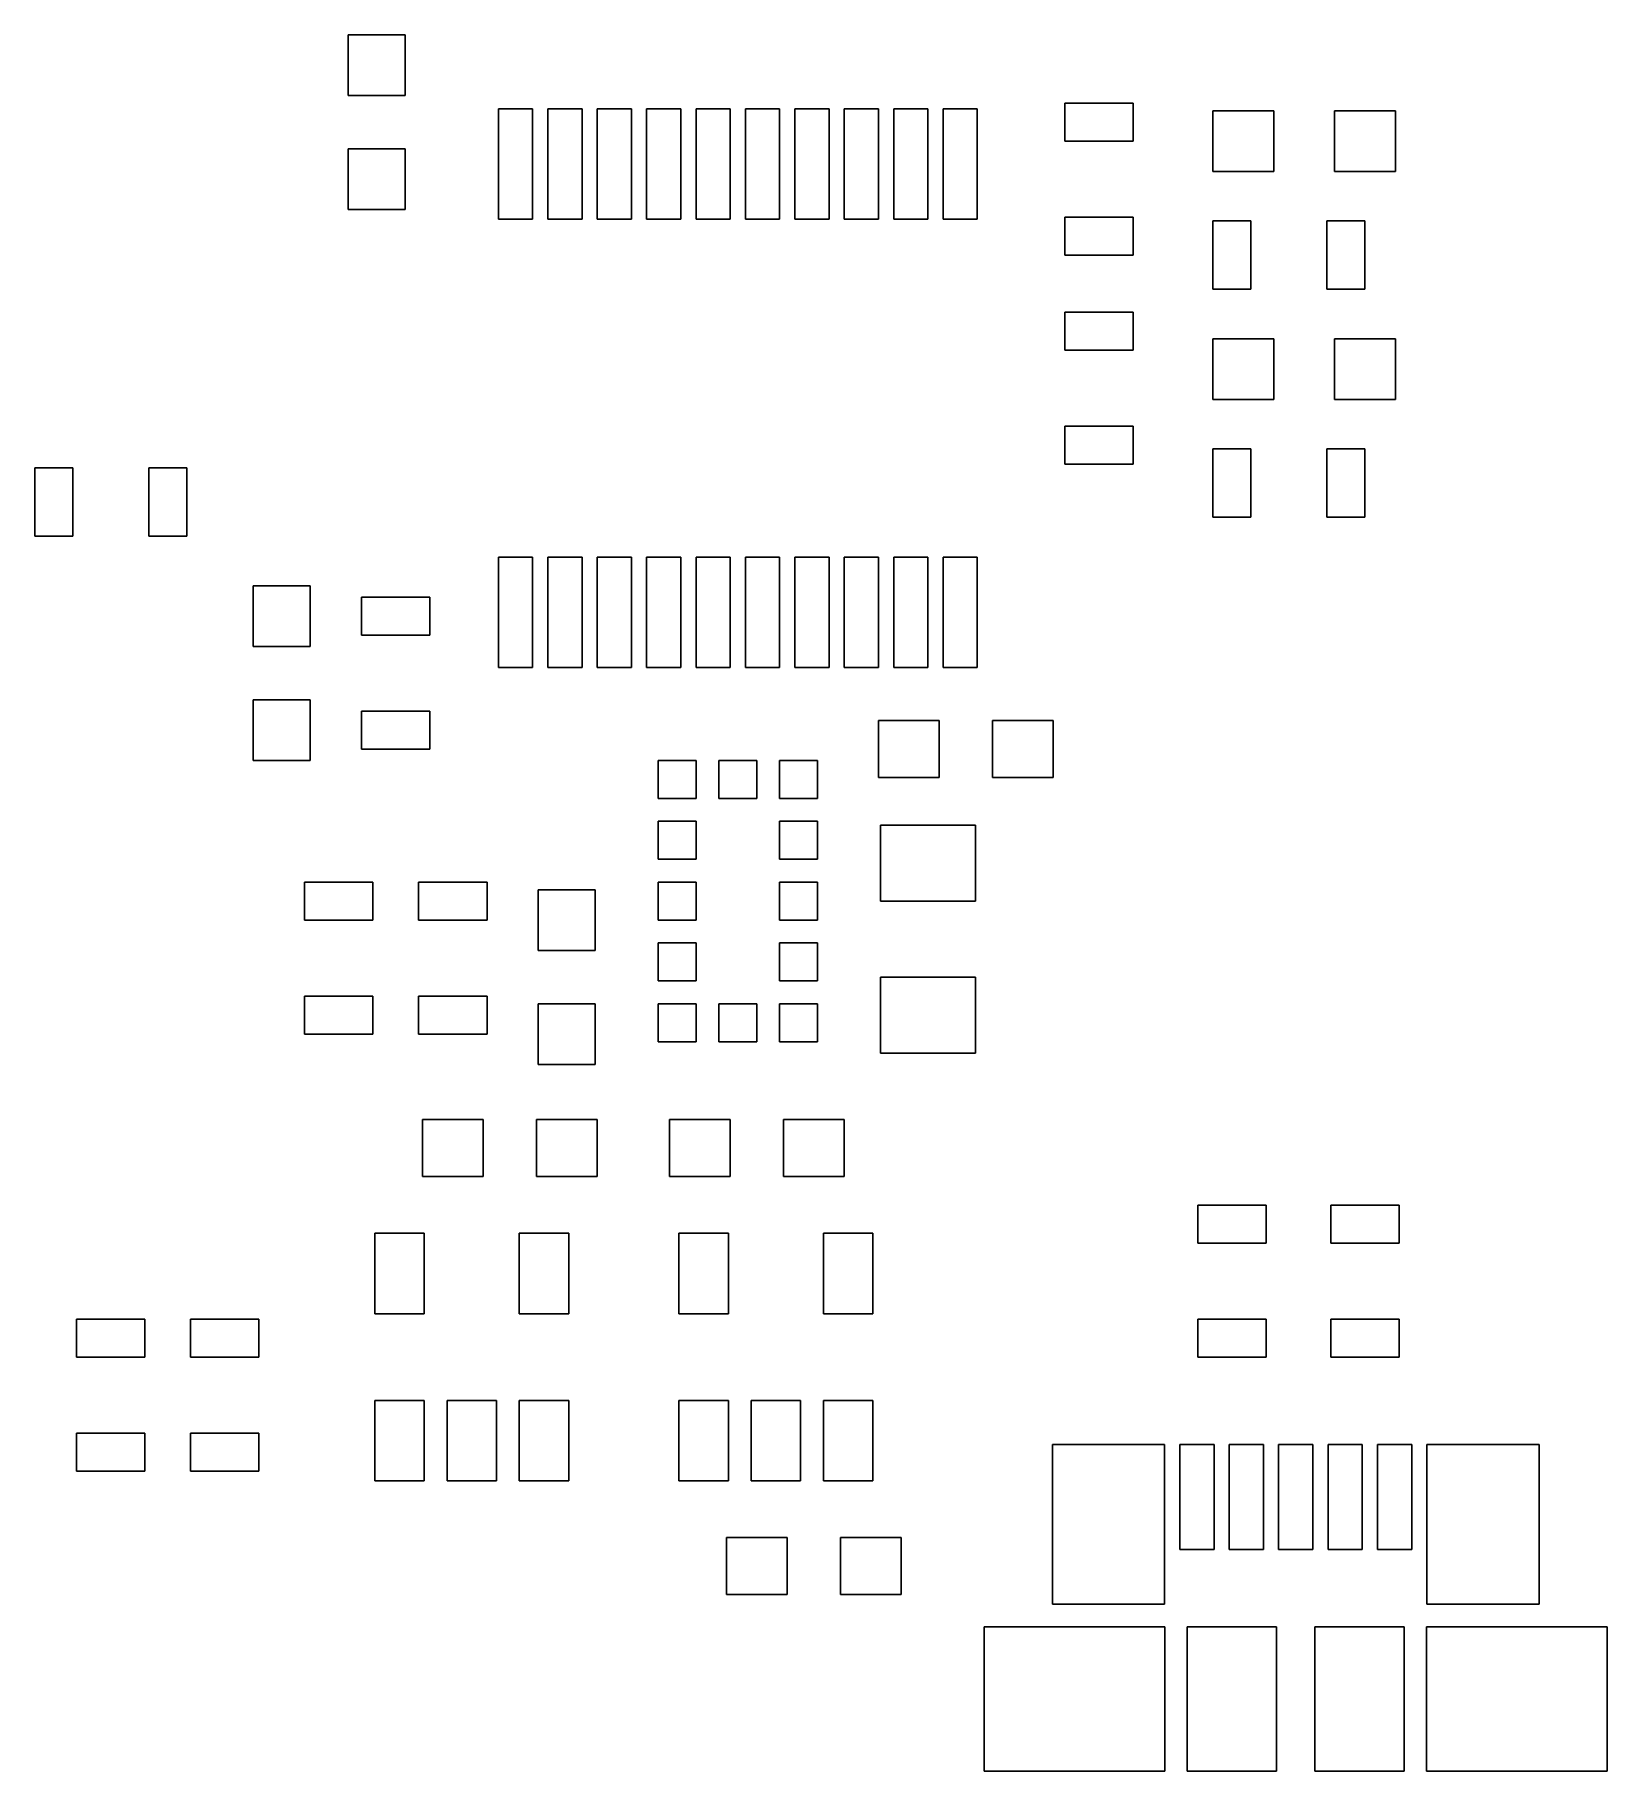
# Model space of a CAD drawing. Extents: x 96.8 to 117.4, y -113.5 to -90.6.
import ezdxf

# ---------------------------------------------------------------- set-up
doc = ezdxf.new("R2010")
doc.units = 0
doc.header["$MEASUREMENT"] = 0
doc.layers.add('BLACK', color=7, linetype='CONTINUOUS')

msp = doc.modelspace()

# ---------------------------------------------------------------- linework, layer by layer
at = {"layer": 'BLACK'}
for p, q in [((100.875, -91.4), (100.875, -90.6)), ((100.875, -90.6), (101.625, -90.6)), ((101.625, -90.6), (101.625, -91.4)), ((101.625, -91.4), (100.875, -91.4)), ((102.85, -93.025), (102.85, -91.575)), ((102.85, -91.575), (103.3, -91.575)), ((103.3, -91.575), (103.3, -93.025)), ((103.5, -93.025), (103.5, -91.575)), ((103.5, -91.575), (103.95, -91.575)), ((103.95, -91.575), (103.95, -93.025)), ((104.15, -93.025), (104.15, -91.575)), ((104.15, -91.575), (104.6, -91.575)), ((104.6, -91.575), (104.6, -93.025)), ((104.8, -93.025), (104.8, -91.575)), ((104.8, -91.575), (105.25, -91.575)), ((105.25, -91.575), (105.25, -93.025)), ((105.45, -93.025), (105.45, -91.575)), ((105.45, -91.575), (105.9, -91.575)), ((105.9, -91.575), (105.9, -93.025)), ((106.1, -93.025), (106.1, -91.575)), ((106.1, -91.575), (106.55, -91.575)), ((106.55, -91.575), (106.55, -93.025)), ((106.75, -93.025), (106.75, -91.575)), ((106.75, -91.575), (107.2, -91.575)), ((107.2, -91.575), (107.2, -93.025)), ((107.4, -93.025), (107.4, -91.575)), ((107.4, -91.575), (107.85, -91.575)), ((107.85, -91.575), (107.85, -93.025)), ((108.05, -93.025), (108.05, -91.575)), ((108.05, -91.575), (108.5, -91.575)), ((108.5, -91.575), (108.5, -93.025)), ((108.7, -93.025), (108.7, -91.575)), ((108.7, -91.575), (109.15, -91.575)), ((109.15, -91.575), (109.15, -93.025)), ((110.3, -92), (110.3, -91.5)), ((110.3, -91.5), (111.2, -91.5)), ((111.2, -91.5), (111.2, -92)), ((112.25, -92.4), (112.25, -91.6)), ((112.25, -91.6), (113.05, -91.6)), ((113.05, -91.6), (113.05, -92.4)), ((113.85, -92.4), (113.85, -91.6)), ((113.85, -91.6), (114.65, -91.6)), ((114.65, -91.6), (114.65, -92.4)), ((111.2, -92), (110.3, -92)), ((100.875, -92.9), (100.875, -92.1)), ((100.875, -92.1), (101.625, -92.1)), ((101.625, -92.1), (101.625, -92.9)), ((113.05, -92.4), (112.25, -92.4)), ((114.65, -92.4), (113.85, -92.4)), ((101.625, -92.9), (100.875, -92.9)), ((103.3, -93.025), (102.85, -93.025)), ((103.95, -93.025), (103.5, -93.025)), ((104.6, -93.025), (104.15, -93.025)), ((105.25, -93.025), (104.8, -93.025)), ((105.9, -93.025), (105.45, -93.025)), ((106.55, -93.025), (106.1, -93.025)), ((107.2, -93.025), (106.75, -93.025)), ((107.85, -93.025), (107.4, -93.025)), ((108.5, -93.025), (108.05, -93.025)), ((109.15, -93.025), (108.7, -93.025)), ((110.3, -93.5), (110.3, -93)), ((110.3, -93), (111.2, -93)), ((111.2, -93), (111.2, -93.5)), ((112.25, -93.95), (112.25, -93.05)), ((112.25, -93.05), (112.75, -93.05)), ((112.75, -93.05), (112.75, -93.95)), ((113.75, -93.95), (113.75, -93.05)), ((113.75, -93.05), (114.25, -93.05)), ((114.25, -93.05), (114.25, -93.95)), ((111.2, -93.5), (110.3, -93.5)), ((112.75, -93.95), (112.25, -93.95)), ((114.25, -93.95), (113.75, -93.95)), ((110.3, -94.75), (110.3, -94.25)), ((110.3, -94.25), (111.2, -94.25)), ((111.2, -94.25), (111.2, -94.75)), ((111.2, -94.75), (110.3, -94.75)), ((112.25, -95.4), (112.25, -94.6)), ((112.25, -94.6), (113.05, -94.6)), ((113.05, -94.6), (113.05, -95.4)), ((113.85, -95.4), (113.85, -94.6)), ((113.85, -94.6), (114.65, -94.6)), ((114.65, -94.6), (114.65, -95.4)), ((113.05, -95.4), (112.25, -95.4)), ((114.65, -95.4), (113.85, -95.4)), ((110.3, -96.25), (110.3, -95.75)), ((110.3, -95.75), (111.2, -95.75)), ((111.2, -95.75), (111.2, -96.25)), ((112.25, -96.95), (112.25, -96.05)), ((112.25, -96.05), (112.75, -96.05)), ((112.75, -96.05), (112.75, -96.95)), ((113.75, -96.95), (113.75, -96.05)), ((113.75, -96.05), (114.25, -96.05)), ((114.25, -96.05), (114.25, -96.95)), ((96.75, -97.2), (96.75, -96.3)), ((96.75, -96.3), (97.25, -96.3)), ((97.25, -96.3), (97.25, -97.2)), ((98.25, -97.2), (98.25, -96.3)), ((98.25, -96.3), (98.75, -96.3)), ((98.75, -96.3), (98.75, -97.2)), ((111.2, -96.25), (110.3, -96.25)), ((112.75, -96.95), (112.25, -96.95)), ((114.25, -96.95), (113.75, -96.95)), ((97.25, -97.2), (96.75, -97.2)), ((98.75, -97.2), (98.25, -97.2)), ((102.85, -98.925), (102.85, -97.475)), ((102.85, -97.475), (103.3, -97.475)), ((103.3, -97.475), (103.3, -98.925)), ((103.5, -98.925), (103.5, -97.475)), ((103.5, -97.475), (103.95, -97.475)), ((103.95, -97.475), (103.95, -98.925)), ((104.15, -98.925), (104.15, -97.475)), ((104.15, -97.475), (104.6, -97.475)), ((104.6, -97.475), (104.6, -98.925)), ((104.8, -98.925), (104.8, -97.475)), ((104.8, -97.475), (105.25, -97.475)), ((105.25, -97.475), (105.25, -98.925)), ((105.45, -98.925), (105.45, -97.475)), ((105.45, -97.475), (105.9, -97.475)), ((105.9, -97.475), (105.9, -98.925)), ((106.1, -98.925), (106.1, -97.475)), ((106.1, -97.475), (106.55, -97.475)), ((106.55, -97.475), (106.55, -98.925)), ((106.75, -98.925), (106.75, -97.475)), ((106.75, -97.475), (107.2, -97.475)), ((107.2, -97.475), (107.2, -98.925)), ((107.4, -98.925), (107.4, -97.475)), ((107.4, -97.475), (107.85, -97.475)), ((107.85, -97.475), (107.85, -98.925)), ((108.05, -98.925), (108.05, -97.475)), ((108.05, -97.475), (108.5, -97.475)), ((108.5, -97.475), (108.5, -98.925)), ((108.7, -98.925), (108.7, -97.475)), ((108.7, -97.475), (109.15, -97.475)), ((109.15, -97.475), (109.15, -98.925)), ((99.625, -98.65), (99.625, -97.85)), ((99.625, -97.85), (100.375, -97.85)), ((100.375, -97.85), (100.375, -98.65)), ((101.05, -98.5), (101.05, -98)), ((101.05, -98), (101.95, -98)), ((101.95, -98), (101.95, -98.5)), ((100.375, -98.65), (99.625, -98.65)), ((101.95, -98.5), (101.05, -98.5)), ((103.3, -98.925), (102.85, -98.925)), ((103.95, -98.925), (103.5, -98.925)), ((104.6, -98.925), (104.15, -98.925)), ((105.25, -98.925), (104.8, -98.925)), ((105.9, -98.925), (105.45, -98.925)), ((106.55, -98.925), (106.1, -98.925)), ((107.2, -98.925), (106.75, -98.925)), ((107.85, -98.925), (107.4, -98.925)), ((108.5, -98.925), (108.05, -98.925)), ((109.15, -98.925), (108.7, -98.925)), ((99.625, -100.15), (99.625, -99.35)), ((99.625, -99.35), (100.375, -99.35)), ((100.375, -99.35), (100.375, -100.15)), ((101.05, -100), (101.05, -99.5)), ((101.05, -99.5), (101.95, -99.5)), ((101.95, -99.5), (101.95, -100)), ((107.85, -100.375), (107.85, -99.625)), ((107.85, -99.625), (108.65, -99.625)), ((108.65, -99.625), (108.65, -100.375)), ((109.35, -100.375), (109.35, -99.625)), ((109.35, -99.625), (110.15, -99.625)), ((110.15, -99.625), (110.15, -100.375)), ((101.95, -100), (101.05, -100)), ((100.375, -100.15), (99.625, -100.15)), ((104.95, -100.65), (104.95, -100.15)), ((104.95, -100.15), (105.45, -100.15)), ((105.45, -100.15), (105.45, -100.65)), ((105.75, -100.65), (105.75, -100.15)), ((105.75, -100.15), (106.25, -100.15)), ((106.25, -100.15), (106.25, -100.65)), ((106.55, -100.65), (106.55, -100.15)), ((106.55, -100.15), (107.05, -100.15)), ((107.05, -100.15), (107.05, -100.65)), ((108.65, -100.375), (107.85, -100.375)), ((110.15, -100.375), (109.35, -100.375)), ((105.45, -100.65), (104.95, -100.65)), ((106.25, -100.65), (105.75, -100.65)), ((107.05, -100.65), (106.55, -100.65)), ((104.95, -101.45), (104.95, -100.95)), ((104.95, -100.95), (105.45, -100.95)), ((105.45, -100.95), (105.45, -101.45)), ((106.55, -101.45), (106.55, -100.95)), ((106.55, -100.95), (107.05, -100.95)), ((107.05, -100.95), (107.05, -101.45)), ((107.875, -102), (107.875, -101)), ((107.875, -101), (109.125, -101)), ((109.125, -101), (109.125, -102)), ((105.45, -101.45), (104.95, -101.45)), ((107.05, -101.45), (106.55, -101.45)), ((100.3, -102.25), (100.3, -101.75)), ((100.3, -101.75), (101.2, -101.75)), ((101.2, -101.75), (101.2, -102.25)), ((101.8, -102.25), (101.8, -101.75)), ((101.8, -101.75), (102.7, -101.75)), ((102.7, -101.75), (102.7, -102.25)), ((103.375, -102.65), (103.375, -101.85)), ((103.375, -101.85), (104.125, -101.85)), ((104.125, -101.85), (104.125, -102.65)), ((104.95, -102.25), (104.95, -101.75)), ((104.95, -101.75), (105.45, -101.75)), ((105.45, -101.75), (105.45, -102.25)), ((106.55, -102.25), (106.55, -101.75)), ((106.55, -101.75), (107.05, -101.75)), ((107.05, -101.75), (107.05, -102.25)), ((109.125, -102), (107.875, -102)), ((101.2, -102.25), (100.3, -102.25)), ((102.7, -102.25), (101.8, -102.25)), ((105.45, -102.25), (104.95, -102.25)), ((107.05, -102.25), (106.55, -102.25)), ((104.95, -103.05), (104.95, -102.55)), ((104.95, -102.55), (105.45, -102.55)), ((105.45, -102.55), (105.45, -103.05)), ((106.55, -103.05), (106.55, -102.55)), ((106.55, -102.55), (107.05, -102.55)), ((107.05, -102.55), (107.05, -103.05)), ((104.125, -102.65), (103.375, -102.65)), ((105.45, -103.05), (104.95, -103.05)), ((107.05, -103.05), (106.55, -103.05)), ((107.875, -104), (107.875, -103)), ((107.875, -103), (109.125, -103)), ((109.125, -103), (109.125, -104)), ((100.3, -103.75), (100.3, -103.25)), ((100.3, -103.25), (101.2, -103.25)), ((101.2, -103.25), (101.2, -103.75)), ((101.8, -103.75), (101.8, -103.25)), ((101.8, -103.25), (102.7, -103.25)), ((102.7, -103.25), (102.7, -103.75)), ((103.375, -104.15), (103.375, -103.35)), ((103.375, -103.35), (104.125, -103.35)), ((104.125, -103.35), (104.125, -104.15)), ((104.95, -103.85), (104.95, -103.35)), ((104.95, -103.35), (105.45, -103.35)), ((105.45, -103.35), (105.45, -103.85)), ((105.75, -103.85), (105.75, -103.35)), ((105.75, -103.35), (106.25, -103.35)), ((106.25, -103.35), (106.25, -103.85)), ((106.55, -103.85), (106.55, -103.35)), ((106.55, -103.35), (107.05, -103.35)), ((107.05, -103.35), (107.05, -103.85)), ((101.2, -103.75), (100.3, -103.75)), ((102.7, -103.75), (101.8, -103.75)), ((105.45, -103.85), (104.95, -103.85)), ((106.25, -103.85), (105.75, -103.85)), ((107.05, -103.85), (106.55, -103.85)), ((104.125, -104.15), (103.375, -104.15)), ((109.125, -104), (107.875, -104)), ((101.85, -105.625), (101.85, -104.875)), ((101.85, -104.875), (102.65, -104.875)), ((102.65, -104.875), (102.65, -105.625)), ((103.35, -105.625), (103.35, -104.875)), ((103.35, -104.875), (104.15, -104.875)), ((104.15, -104.875), (104.15, -105.625)), ((105.1, -105.625), (105.1, -104.875)), ((105.1, -104.875), (105.9, -104.875)), ((105.9, -104.875), (105.9, -105.625)), ((106.6, -105.625), (106.6, -104.875)), ((106.6, -104.875), (107.4, -104.875)), ((107.4, -104.875), (107.4, -105.625)), ((102.65, -105.625), (101.85, -105.625)), ((104.15, -105.625), (103.35, -105.625)), ((105.9, -105.625), (105.1, -105.625)), ((107.4, -105.625), (106.6, -105.625)), ((112.05, -106.5), (112.05, -106)), ((112.05, -106), (112.95, -106)), ((112.95, -106), (112.95, -106.5)), ((113.8, -106.5), (113.8, -106)), ((113.8, -106), (114.7, -106)), ((114.7, -106), (114.7, -106.5)), ((101.225, -107.43), (101.225, -106.37)), ((101.225, -106.37), (101.875, -106.37)), ((101.875, -106.37), (101.875, -107.43)), ((103.125, -107.43), (103.125, -106.37)), ((103.125, -106.37), (103.775, -106.37)), ((103.775, -106.37), (103.775, -107.43)), ((105.225, -107.43), (105.225, -106.37)), ((105.225, -106.37), (105.875, -106.37)), ((105.875, -106.37), (105.875, -107.43)), ((107.125, -107.43), (107.125, -106.37)), ((107.125, -106.37), (107.775, -106.37)), ((107.775, -106.37), (107.775, -107.43)), ((112.95, -106.5), (112.05, -106.5)), ((114.7, -106.5), (113.8, -106.5)), ((97.3, -108), (97.3, -107.5)), ((97.3, -107.5), (98.2, -107.5)), ((98.2, -107.5), (98.2, -108)), ((98.8, -108), (98.8, -107.5)), ((98.8, -107.5), (99.7, -107.5)), ((99.7, -107.5), (99.7, -108)), ((101.875, -107.43), (101.225, -107.43)), ((103.775, -107.43), (103.125, -107.43)), ((105.875, -107.43), (105.225, -107.43)), ((107.775, -107.43), (107.125, -107.43)), ((112.05, -108), (112.05, -107.5)), ((112.05, -107.5), (112.95, -107.5)), ((112.95, -107.5), (112.95, -108)), ((113.8, -108), (113.8, -107.5)), ((113.8, -107.5), (114.7, -107.5)), ((114.7, -107.5), (114.7, -108)), ((98.2, -108), (97.3, -108)), ((99.7, -108), (98.8, -108)), ((112.95, -108), (112.05, -108)), ((114.7, -108), (113.8, -108)), ((101.225, -109.63), (101.225, -108.57)), ((101.225, -108.57), (101.875, -108.57)), ((101.875, -108.57), (101.875, -109.63)), ((102.175, -109.63), (102.175, -108.57)), ((102.175, -108.57), (102.825, -108.57)), ((102.825, -108.57), (102.825, -109.63)), ((103.125, -109.63), (103.125, -108.57)), ((103.125, -108.57), (103.775, -108.57)), ((103.775, -108.57), (103.775, -109.63)), ((105.225, -109.63), (105.225, -108.57)), ((105.225, -108.57), (105.875, -108.57)), ((105.875, -108.57), (105.875, -109.63)), ((106.175, -109.63), (106.175, -108.57)), ((106.175, -108.57), (106.825, -108.57)), ((106.825, -108.57), (106.825, -109.63)), ((107.125, -109.63), (107.125, -108.57)), ((107.125, -108.57), (107.775, -108.57)), ((107.775, -108.57), (107.775, -109.63)), ((97.3, -109.5), (97.3, -109)), ((97.3, -109), (98.2, -109)), ((98.2, -109), (98.2, -109.5)), ((98.8, -109.5), (98.8, -109)), ((98.8, -109), (99.7, -109)), ((99.7, -109), (99.7, -109.5)), ((110.14, -111.25), (110.14, -109.15)), ((110.14, -109.15), (111.615, -109.15)), ((111.615, -109.15), (111.615, -111.25)), ((111.815, -110.53), (111.815, -109.15)), ((111.815, -109.15), (112.265, -109.15)), ((112.265, -109.15), (112.265, -110.53)), ((112.465, -110.53), (112.465, -109.15)), ((112.465, -109.15), (112.915, -109.15)), ((112.915, -109.15), (112.915, -110.53)), ((113.115, -110.53), (113.115, -109.15)), ((113.115, -109.15), (113.565, -109.15)), ((113.565, -109.15), (113.565, -110.53)), ((113.765, -110.53), (113.765, -109.15)), ((113.765, -109.15), (114.215, -109.15)), ((114.215, -109.15), (114.215, -110.53)), ((114.415, -110.53), (114.415, -109.15)), ((114.415, -109.15), (114.865, -109.15)), ((114.865, -109.15), (114.865, -110.53)), ((115.065, -111.25), (115.065, -109.15)), ((115.065, -109.15), (116.54, -109.15)), ((116.54, -109.15), (116.54, -111.25)), ((98.2, -109.5), (97.3, -109.5)), ((99.7, -109.5), (98.8, -109.5)), ((101.875, -109.63), (101.225, -109.63)), ((102.825, -109.63), (102.175, -109.63)), ((103.775, -109.63), (103.125, -109.63)), ((105.875, -109.63), (105.225, -109.63)), ((106.825, -109.63), (106.175, -109.63)), ((107.775, -109.63), (107.125, -109.63)), ((105.85, -111.125), (105.85, -110.375)), ((105.85, -110.375), (106.65, -110.375)), ((106.65, -110.375), (106.65, -111.125)), ((107.35, -111.125), (107.35, -110.375)), ((107.35, -110.375), (108.15, -110.375)), ((108.15, -110.375), (108.15, -111.125)), ((112.265, -110.53), (111.815, -110.53)), ((112.915, -110.53), (112.465, -110.53)), ((113.565, -110.53), (113.115, -110.53)), ((114.215, -110.53), (113.765, -110.53)), ((114.865, -110.53), (114.415, -110.53)), ((106.65, -111.125), (105.85, -111.125)), ((108.15, -111.125), (107.35, -111.125)), ((111.615, -111.25), (110.14, -111.25)), ((116.54, -111.25), (115.065, -111.25)), ((109.242, -113.45), (109.242, -111.55)), ((109.242, -111.55), (111.617, -111.55)), ((111.617, -111.55), (111.617, -113.45)), ((111.912, -113.45), (111.912, -111.55)), ((111.912, -111.55), (113.087, -111.55)), ((113.087, -111.55), (113.087, -113.45)), ((113.593, -113.45), (113.593, -111.55)), ((113.593, -111.55), (114.767, -111.55)), ((114.767, -111.55), (114.767, -113.45)), ((115.062, -113.45), (115.062, -111.55)), ((115.062, -111.55), (117.438, -111.55)), ((117.438, -111.55), (117.438, -113.45)), ((111.617, -113.45), (109.242, -113.45)), ((113.087, -113.45), (111.912, -113.45)), ((114.767, -113.45), (113.593, -113.45)), ((117.438, -113.45), (115.062, -113.45))]:
    msp.add_line(p, q, dxfattribs=at)

doc.saveas('drawing.dxf')
